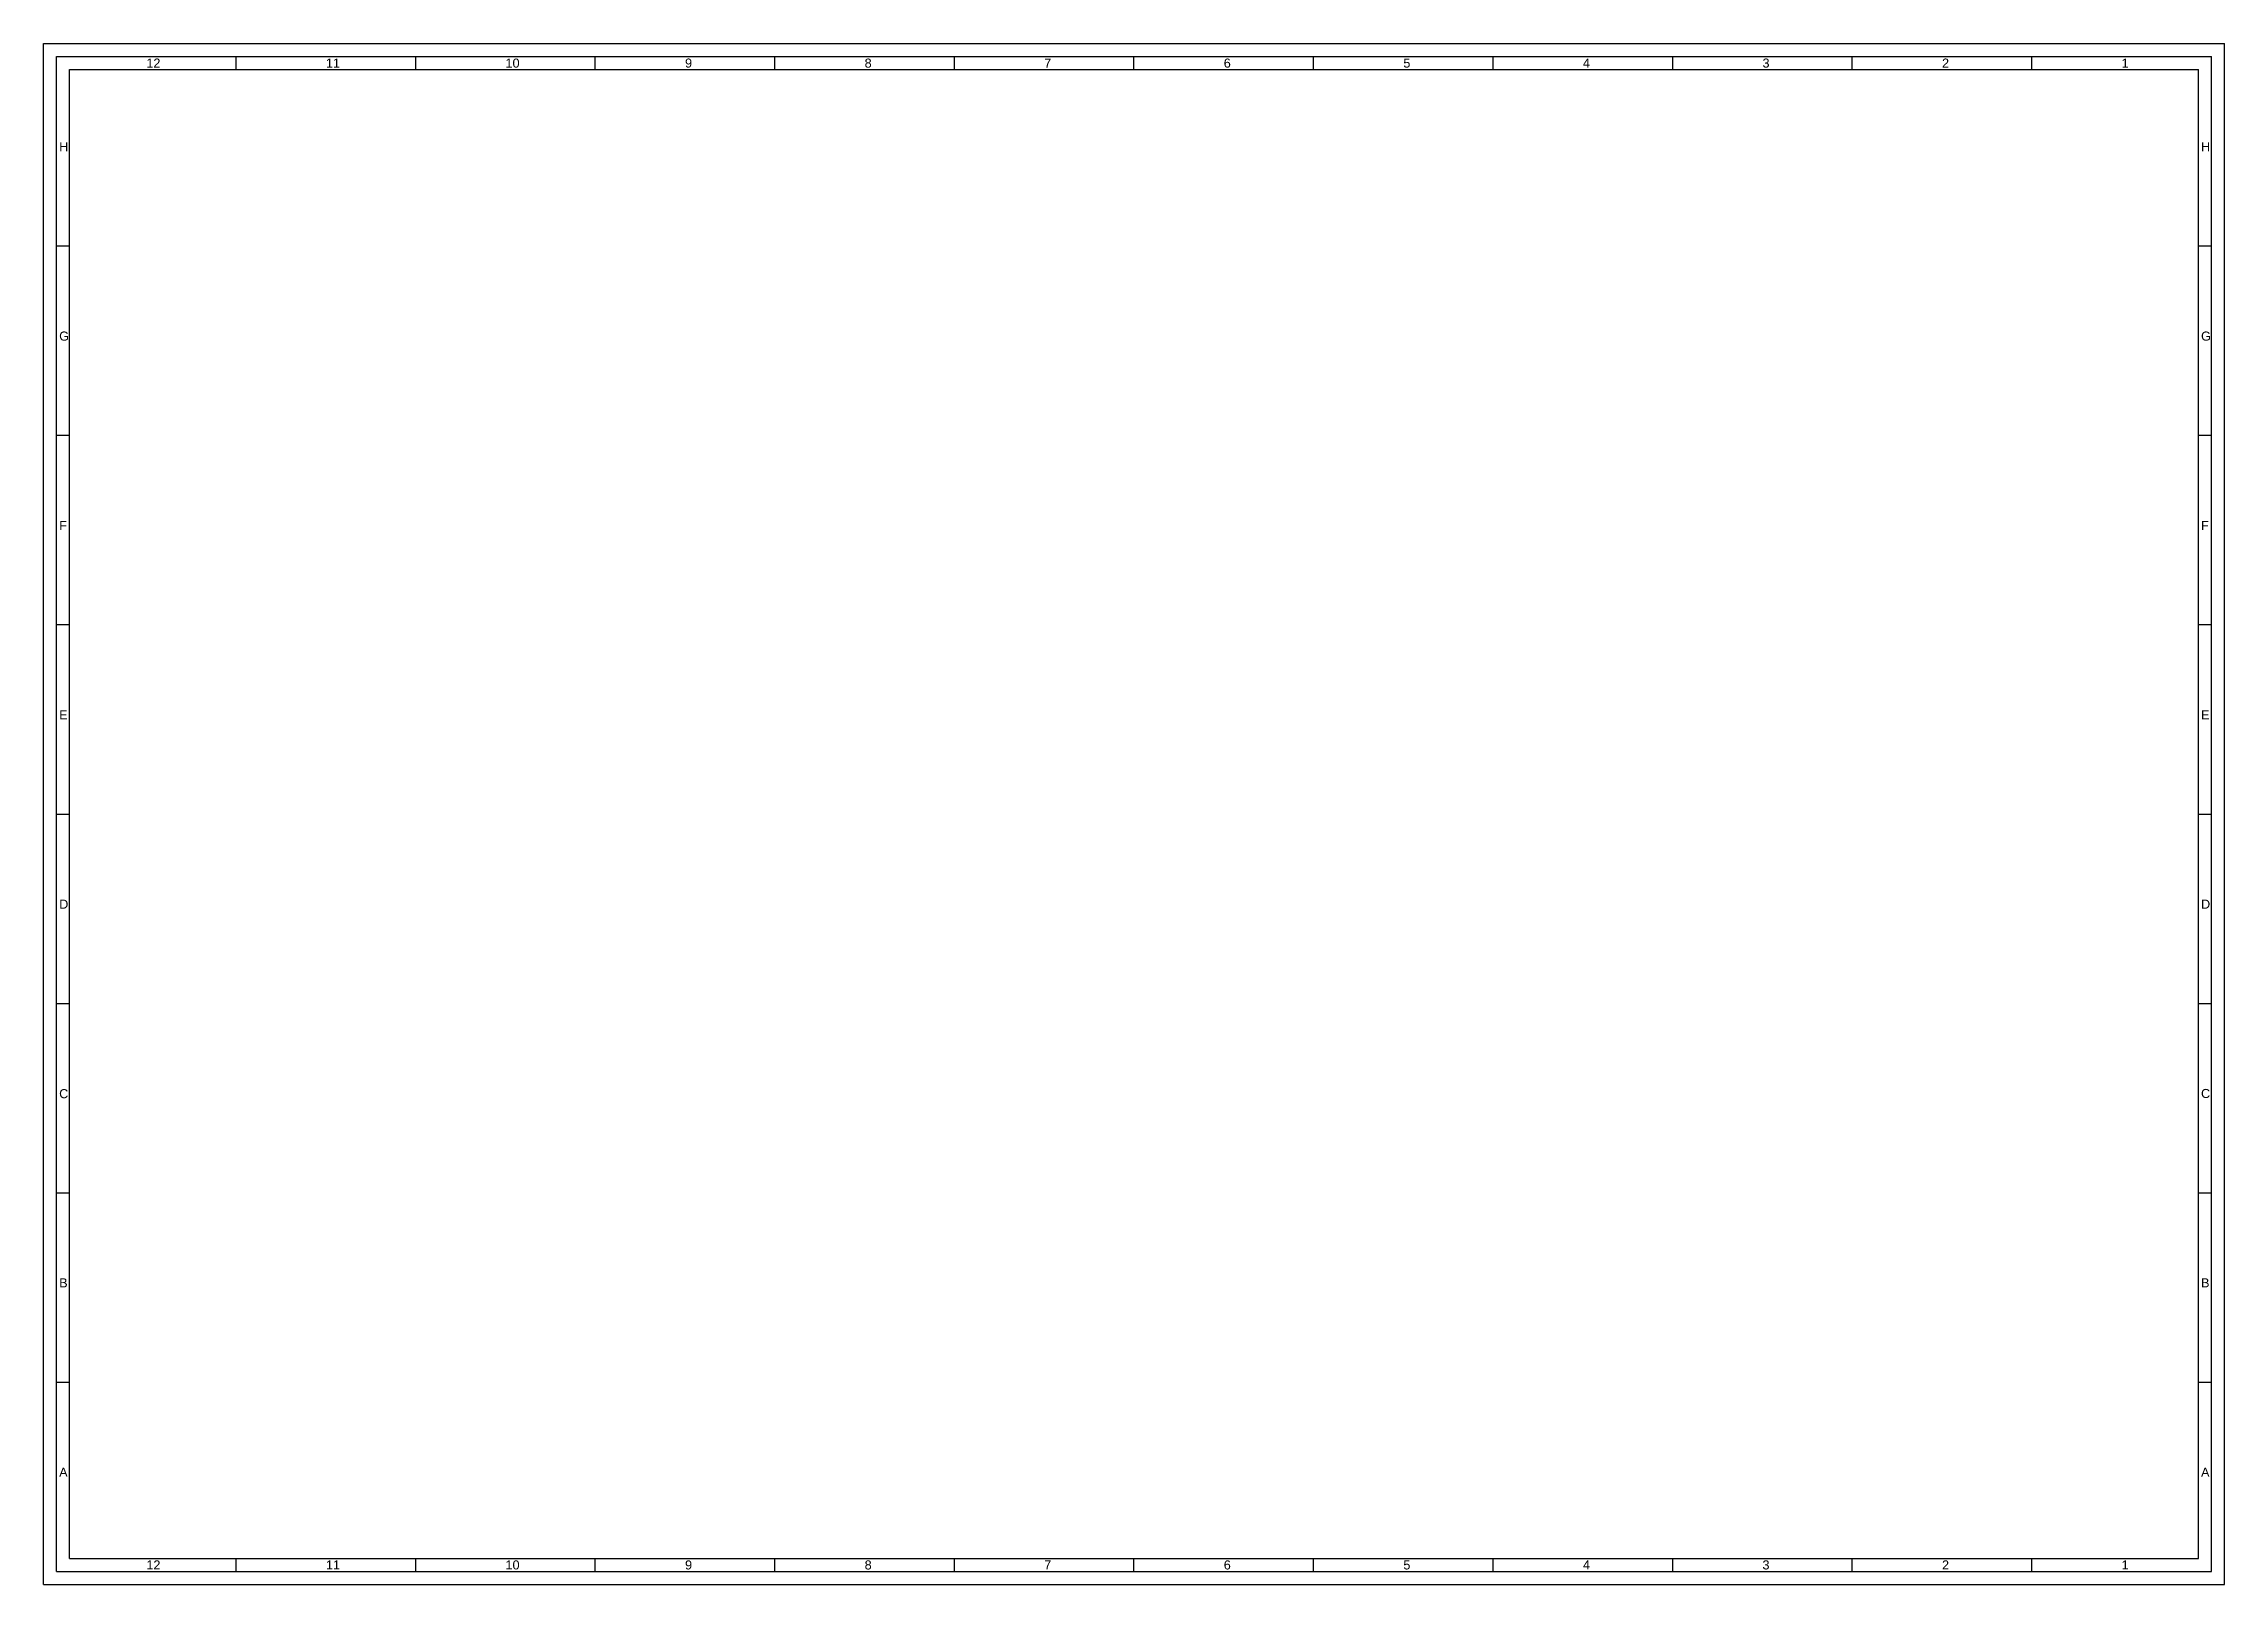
# Paper-space layout 'A1' of a CAD drawing. Header units: millimetres. Extents: x -3 to 838, y -3 to 591.
import ezdxf

# ---------------------------------------------------------------- set-up
doc = ezdxf.new("R2010")
doc.units = ezdxf.units.MM
doc.header["$LTSCALE"] = 5
doc.layers.add('RAHMEN', color=7, linetype='Continuous')
doc.styles.get("Standard").update_dxf_attribs({"font": 'arial.ttf'})

# ---------------------------------------------------------------- blocks, each defined once
blk = doc.blocks.new('A1 Rahmen')
at = {"layer": 'RAHMEN', "color": 3}
for p, q in [((349.81, 255.89), (349.81, 849.89)), ((349.81, 849.89), (1190.81, 849.89)), ((1190.81, 255.89), (1190.81, 849.89)), ((354.81, 844.89), (1185.81, 844.89)), ((354.81, 260.89), (354.81, 844.89)), ((424.06, 839.89), (424.06, 844.89)), ((493.31, 839.89), (493.31, 844.89)), ((562.56, 839.89), (562.56, 844.89)), ((631.81, 839.89), (631.81, 844.89)), ((701.06, 839.89), (701.06, 844.89)), ((770.31, 839.89), (770.31, 844.89)), ((839.56, 839.89), (839.56, 844.89)), ((908.81, 839.89), (908.81, 844.89)), ((978.06, 839.89), (978.06, 844.89)), ((1047.31, 839.89), (1047.31, 844.89)), ((1116.56, 839.89), (1116.56, 844.89)), ((1185.81, 260.89), (1185.81, 844.89)), ((359.81, 839.89), (1180.81, 839.89)), ((359.81, 265.89), (359.81, 839.89)), ((1180.81, 265.89), (1180.81, 839.89)), ((354.81, 771.89), (359.81, 771.89)), ((1180.81, 771.89), (1185.81, 771.89)), ((354.81, 698.89), (359.81, 698.89)), ((1180.81, 698.89), (1185.81, 698.89)), ((354.81, 625.89), (359.81, 625.89)), ((1180.81, 625.89), (1185.81, 625.89)), ((354.81, 552.89), (359.81, 552.89)), ((1180.81, 552.89), (1185.81, 552.89)), ((354.81, 479.89), (359.81, 479.89)), ((1180.81, 479.89), (1185.81, 479.89)), ((354.81, 406.89), (359.81, 406.89)), ((1180.81, 406.89), (1185.81, 406.89)), ((354.81, 333.89), (359.81, 333.89)), ((1180.81, 333.89), (1185.81, 333.89)), ((354.81, 260.89), (1185.81, 260.89)), ((359.81, 265.89), (1180.81, 265.89)), ((424.06, 260.89), (424.06, 265.89)), ((493.31, 260.89), (493.31, 265.89)), ((562.56, 260.89), (562.56, 265.89)), ((631.81, 260.89), (631.81, 265.89)), ((701.06, 260.89), (701.06, 265.89)), ((770.31, 260.89), (770.31, 265.89)), ((839.56, 260.89), (839.56, 265.89)), ((908.81, 260.89), (908.81, 265.89)), ((978.06, 260.89), (978.06, 265.89)), ((1047.31, 260.89), (1047.31, 265.89)), ((1116.56, 260.89), (1116.56, 265.89)), ((349.81, 255.89), (1190.81, 255.89))]:
    blk.add_line(p, q, dxfattribs=at)
at = {"layer": 'RAHMEN', "color": 2}
for s, p in [('12', (389.43, 840.64)), ('11', (458.68, 840.64)), ('10', (527.93, 840.64)), ('9', (597.18, 840.64)), ('8', (666.43, 840.64)), ('7', (735.68, 840.64)), ('6', (804.93, 840.64)), ('5', (874.18, 840.64)), ('4', (943.43, 840.64)), ('3', (1012.68, 840.64)), ('2', (1081.93, 840.64)), ('1', (1151.18, 840.64)), ('H', (355.81, 808.39)), ('H', (1181.81, 808.39)), ('G', (355.81, 735.39)), ('G', (1181.81, 735.39)), ('F', (355.81, 662.39)), ('F', (1181.81, 662.39)), ('E', (355.81, 589.39)), ('E', (1181.81, 589.39)), ('D', (355.81, 516.39)), ('D', (1181.81, 516.39)), ('C', (355.81, 443.32)), ('C', (1181.81, 443.39)), ('B', (355.81, 370.39)), ('B', (1181.81, 370.39)), ('A', (355.81, 297.39)), ('A', (1181.81, 297.39)), ('12', (389.43, 261.64)), ('11', (458.68, 261.64)), ('10', (527.93, 261.64)), ('9', (597.18, 261.64)), ('8', (666.43, 261.64)), ('7', (735.68, 261.64)), ('6', (804.93, 261.64)), ('5', (874.18, 261.64)), ('4', (943.43, 261.64)), ('3', (1012.68, 261.64)), ('2', (1081.93, 261.64)), ('1', (1151.18, 261.64))]:
    blk.add_text(s, height=3.5, dxfattribs=at).set_placement(p)

psp = doc.layouts.new('A1')

# ---------------------------------------------------------------- block references
psp.add_blockref('A1 Rahmen', (-352.99, -259.07))

doc.saveas('drawing.dxf')
